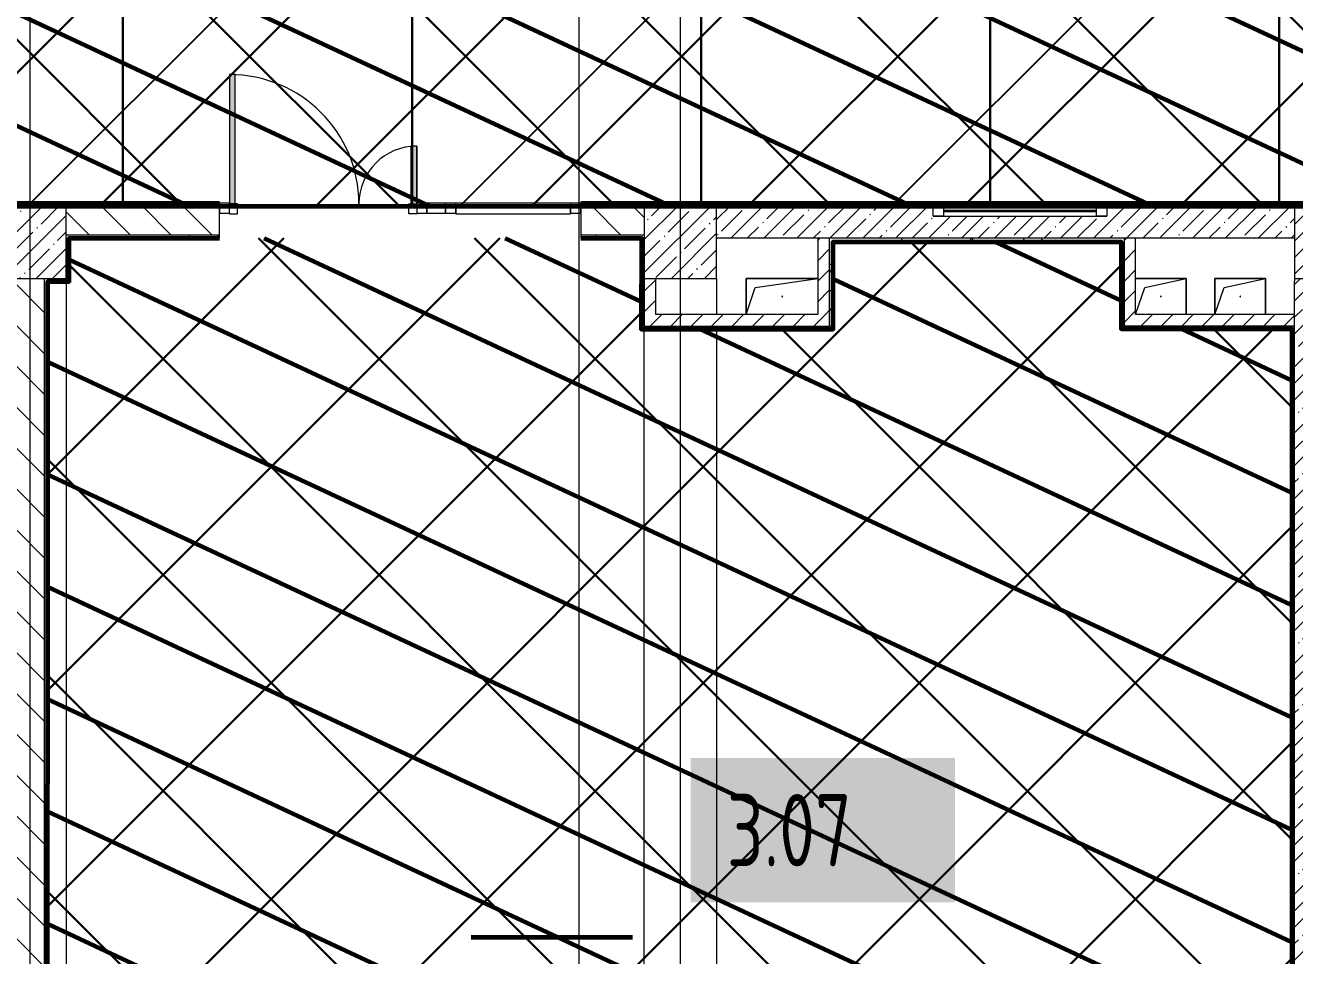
# Model space of a CAD drawing. Header units: millimetres. Extents: x -164500 to 426394, y -51911 to 102118.
# Drawn here: x 345855 to 354637, y 2714 to 9151 of the extents above; entities that cross this region are included whole.
import ezdxf

# ---------------------------------------------------------------- set-up
doc = ezdxf.new("R2010")
doc.units = ezdxf.units.MM
for name, color, linetype, lineweight in [('0) шлифовка', 5, 'Continuous', 60), ('1.4) Плинтус ПЛ-4', 6, 'Continuous', 60), ('5.3) Л-7 Линолеум 4 вып', 230, 'Continuous', 30), ('7.5) НЗ Линолеум Темпо ПЛЮС', 134, 'Continuous', 30), ('A-DETL-GENF', 7, 'Continuous', 9), ('A-FLOR', 7, 'Continuous', 9), ('A-GENM', 7, 'Continuous', 9), ('A-GLAZ', 7, 'Continuous', 9), ('A-GLAZ-1', 7, 'Continuous', 5), ('A-GLAZ-CURT', 7, 'Continuous', 9), ('A-GLAZ-CURT-1', 7, 'Continuous', 5), ('A-GLAZ-CURT-2', 7, 'Continuous', 20), ('A-GLAZ-CWMG', 7, 'Continuous', 9), ('A-GLAZ-CWMG-1', 7, 'Continuous', 20), ('A-WALL', 7, 'Continuous', 5), ('I-WALL', 7, 'Continuous', 5), ('S-COLS', 7, 'Continuous', 9), ('S-COLS-1', 7, 'Continuous', 5), ('Оси', 7, 'Continuous', 9)]:
    doc.layers.add(name, color=color, linetype=linetype, lineweight=lineweight)
for name, color, linetype in [('2) защита вин плитк', 6, 'Continuous'), ('3.2.3) Нал-ой пол 4 вып', 3, 'Continuous'), ('3.2.3) П-13.2', 6, 'Continuous')]:
    doc.layers.add(name, color=color, linetype=linetype)
doc.layers.add('A-AREA-PATT-3', color=7, linetype='Continuous', lineweight=5, true_color=0xe6fae8, transparency=1)
doc.layers.add('A-FLOR-PATT-1', color=7, linetype='Continuous', lineweight=9, true_color=0xeef6ff, transparency=0.5)
for name, color, linetype, lineweight, true_color in [('A-DOOR-1', 7, 'Continuous', 5, 0xc0c0c0), ('A-WALL-1', 9, 'Continuous', 5, 0x808080), ('A-WALL-FNSH-1', 9, 'Continuous', 5, 0x808080)]:
    doc.layers.add(name, color=color, linetype=linetype, lineweight=lineweight, true_color=true_color)
doc.styles.add('СПДС', font='ГОСТ тип А.ttf', dxfattribs={"width": 0.9})
pattern_1 = [(45, (289227.4, 1e-08), (-114.04925, 114.04925), []), (45, (289341.45, 1e-08), (-114.04925, 114.04925), [201.612, -40.322, 6.706, -33.617])]
pattern_2 = [(135, (289227.4, 1e-08), (-141.42136, -141.42136), [])]
pattern_3 = [(45, (289227.4, 1e-08), (-70.71068, 70.71068), [])]
pattern_4 = [(0, (289227.4, 1e-08), (243.84, 60.96), [20.117, -162.763, 20.117, -162.763, -975.36]), (0, (289227.4, 1e-08), (243.84, 60.96), [-365.76, 20.117, -345.643, 20.117, -162.763, -426.72]), (0, (289227.4, 1e-08), (243.84, 60.96), [-914.4, 20.117, -101.803, 20.117, -284.683]), (120, (289318.84, 30.48), (-174.71291, 180.691634), [20.117, -162.763, 20.117, -162.763, -975.36]), (120, (289318.84, 30.48), (-174.71291, 180.691634), [-365.76, 20.117, -345.643, 20.117, -162.763, -426.72]), (120, (289318.84, 30.48), (-174.71291, 180.691634), [-914.4, 20.117, -101.803, 20.117, -284.683]), (240, (289349.32, 152.4), (-69.12709, -241.651634), [20.117, -162.763, 20.117, -162.763, -975.36]), (240, (289349.32, 152.4), (-69.12709, -241.651634), [-365.76, 20.117, -345.643, 20.117, -162.763, -426.72]), (240, (289349.32, 152.4), (-69.12709, -241.651634), [-914.4, 20.117, -101.803, 20.117, -284.683])]
pattern_5 = [(45, (292979.4, 11329), (-747.606, 747.606), [])]
pattern_6 = [(45, (327967.4, 26879), (-747.606, 747.606), [])]

# ---------------------------------------------------------------- blocks, each defined once
blk = doc.blocks.new('BSC_Колонна _Прямоугольная - 500х500-V515-Объем проектирования 3 этажа')
at = {"layer": 'S-COLS-1'}
h = blk.add_hatch(dxfattribs=at)
h.set_pattern_fill('FP_8', color=256, style=0, pattern_type=2)
h.set_pattern_definition([(45, (-61160, -7650), (-114.04925, 114.04925), []), (45, (-61045.95, -7650), (-114.04925, 114.04925), [201.613, -40.323, 6.706, -33.617])])
h.paths.add_polyline_path([(250, -250), (250, 250), (-250, 250), (-250, -250)])
for p, q in [((250, 250), (-250, 250)), ((-250, 250), (-250, -250)), ((250, -250), (250, 250)), ((-250, -250), (250, -250))]:
    blk.add_line(p, q, dxfattribs=at)
blk = doc.blocks.new('BSC_Колонна _Прямоугольная - 500х500-V526-Объем проектирования 3 этажа')
at = {"layer": 'S-COLS-1'}
h = blk.add_hatch(dxfattribs=at)
h.set_pattern_fill('FP_19', color=256, style=0, pattern_type=2)
h.set_pattern_definition([(45, (-65660, -7650), (-114.04925, 114.04925), []), (45, (-65545.95, -7650), (-114.04925, 114.04925), [201.613, -40.323, 6.706, -33.617])])
h.paths.add_polyline_path([(250, -250), (250, 22), (220, 22), (220, 30), (250, 30), (250, 250), (-250, 250), (-250, -250), (-10, -250)])
for p, q in [((220, 250), (-250, 250)), ((-250, 250), (-250, -250)), ((250, -250), (250, 22)), ((-250, -250), (250, -250))]:
    blk.add_line(p, q, dxfattribs=at)
blk = doc.blocks.new('BSC_Колонна _Прямоугольная - 500х500-V534-Объем проектирования 3 этажа')
at = {"layer": 'S-COLS-1'}
h = blk.add_hatch(dxfattribs=at)
h.set_pattern_fill('FP_64', color=256, style=0, pattern_type=2)
h.set_pattern_definition([(45, (-56660, -7650), (-114.04925, 114.04925), []), (45, (-56545.95, -7650), (-114.04925, 114.04925), [201.613, -40.323, 6.706, -33.617])])
h.paths.add_polyline_path([(-99.3, -250), (250, -250), (250, 250), (-250, 250), (-250, -250), (-119.3, -250)])
for p, q in [((250, 250), (-250, 250)), ((-250, 250), (-250, -250)), ((250, -250), (250, 250)), ((-250, -250), (250, -250))]:
    blk.add_line(p, q, dxfattribs=at)
blk = doc.blocks.new('GM_Отверстие прямоугольное _в плите_ - Отверстие-V613-Объем проектирования 3 этажа')
at = {"layer": 'A-GENM'}
for p, q in [((-175, 125), (175, 125)), ((175, 125), (-175, 125)), ((-112.5, 62.5), (175, 125)), ((175, 125), (175, -125)), ((175, -125), (175, 125)), ((-175, -125), (-112.5, 62.5))]:
    blk.add_line(p, q, dxfattribs=at)
for start, end in [(360, 180), (180, 360)]:
    blk.add_arc((0, 0), 2.5, start, end, dxfattribs=at)
blk = doc.blocks.new('GM_Отверстие прямоугольное _в плите_ - Отверстие-V614-Объем проектирования 3 этажа')
at = {"layer": 'A-GENM'}
for p, q in [((-175, -125), (-175, 125)), ((-175, 125), (175, 125)), ((175, 125), (-175, 125)), ((-175, 125), (-175, -125)), ((-112.5, 62.5), (175, 125)), ((175, 125), (175, -125)), ((175, -125), (175, 125)), ((-175, -125), (-112.5, 62.5))]:
    blk.add_line(p, q, dxfattribs=at)
for start, end in [(360, 180), (180, 360)]:
    blk.add_arc((0, 0), 2.5, start, end, dxfattribs=at)
blk = doc.blocks.new('GM_Отверстие прямоугольное _в плите_ - Отверстие-V625-Объем проектирования 3 этажа')
at = {"layer": 'A-GENM'}
for p, q in [((-250, -125), (-250, 125)), ((-250, 125), (245, 125)), ((245, 125), (-250, 125)), ((-250, 125), (-250, -125)), ((-187.5, 62.5), (245, 124.3)), ((-250, -125), (-187.5, 62.5))]:
    blk.add_line(p, q, dxfattribs=at)
for start, end in [(360, 180), (180, 360)]:
    blk.add_arc((0, 0), 2.5, start, end, dxfattribs=at)
blk = doc.blocks.new('Прямоугольный импост - 50 x 70 мм-V710-Объем проектирования 3 этажа')
at = {"layer": 'A-GLAZ-CWMG-1'}
for p, q in [((-70, 35), (0, 35)), ((-70, -35), (-70, 35)), ((0, 35), (0, -35)), ((0, -35), (-70, -35))]:
    blk.add_line(p, q, dxfattribs=at)
blk = doc.blocks.new('Системная панель - Стемалит - 40мм-32257327-Объем проектирования 3 этажа')
at = {"layer": 'A-GLAZ-CURT-2'}
for p, q in [((65, 35), (-65, 35)), ((-65, 35), (-65, -35)), ((65, -35), (65, 35)), ((-65, -35), (65, -35))]:
    blk.add_line(p, q, dxfattribs=at)
blk = doc.blocks.new('Прямоугольный импост - 50 x 70 мм-V711-Объем проектирования 3 этажа')
at = {"layer": 'A-GLAZ-CWMG-1'}
for p, q in [((-35, 35), (35, 35)), ((-35, -35), (-35, 35)), ((35, 35), (35, -35)), ((35, -35), (-35, -35))]:
    blk.add_line(p, q, dxfattribs=at)
blk = doc.blocks.new('Прямоугольный импост - 50 x 70 мм-V712-Объем проектирования 3 этажа')
at = {"layer": 'A-GLAZ-CWMG-1'}
for p, q in [((0, 35), (-70, 35)), ((-70, 35), (-70, -35)), ((0, -35), (0, 35)), ((-70, -35), (0, -35))]:
    blk.add_line(p, q, dxfattribs=at)
blk = doc.blocks.new('Системная панель - Стекло - 40мм-V713-Объем проектирования 3 этажа')
at = {"layer": 'A-GLAZ-CURT-1'}
h = blk.add_hatch(dxfattribs=at)
h.set_pattern_fill('FP_234', color=256, style=0, pattern_type=2)
h.set_pattern_definition([(45, (-60202.5, -7685.7), (-565.685, 565.685), [400, -1200]), (45, (-60602.5, -7885.7), (-565.685, 565.685), [1200, -400]), (45, (-59802.5, -8085.7), (-565.685, 565.685), [400, -1200])])
h.paths.add_polyline_path([(-211, -40), (397.5, -40), (397.5, 0), (-397.5, 0), (-397.5, -40)])
at = {"layer": 'A-GLAZ-CURT-2'}
for p, q in [((397.5, 0), (-397.5, 0)), ((-397.5, 0), (-397.5, -40)), ((397.5, -40), (397.5, 0)), ((-397.5, -40), (397.5, -40))]:
    blk.add_line(p, q, dxfattribs=at)
blk = doc.blocks.new('Прямоугольный импост - 50 x 70 мм-V714-Объем проектирования 3 этажа')
at = {"layer": 'A-GLAZ-CWMG-1'}
for p, q in [((-35, 35), (35, 35)), ((-35, -35), (-35, 35)), ((35, 35), (35, -35)), ((35, -35), (-35, -35))]:
    blk.add_line(p, q, dxfattribs=at)
blk = doc.blocks.new('Прямоугольный импост - 50 x 70 мм-V715-Объем проектирования 3 этажа')
at = {"layer": 'A-GLAZ-CWMG'}
blk.add_line((60400, 7920.7), (59605, 7920.7), dxfattribs=at)
blk = doc.blocks.new('120_Окно_СКБ_1Ст - 120_Окно_СКБ_1Ст 400х1200 EI30-24228621-Объем проектирования 3 этажа')
at = {"layer": 'A-GLAZ'}
for p, q in [((-600, 40), (-600, 110)), ((-600, 110), (-530, 110)), ((-530, 110), (-530, 40)), ((530, 40), (530, 110)), ((530, 110), (600, 110)), ((600, 110), (600, 40)), ((-530, 40), (-600, 40)), ((600, 40), (530, 40))]:
    blk.add_line(p, q, dxfattribs=at)
at = {"layer": 'A-GLAZ-1'}
for p, q in [((600, 110), (-600, 110)), ((-600, 40), (600, 40)), ((530, 80), (-530, 80)), ((530, 70), (-530, 70))]:
    blk.add_line(p, q, dxfattribs=at)

msp = doc.modelspace()

# ---------------------------------------------------------------- hatches: boundary and pattern name
at = {"layer": '0) шлифовка', "true_color": 0x2776bb}
h = msp.add_hatch(dxfattribs=at)
h.set_pattern_fill('ANSI31', color=152, scale=222, angle=110)
h.set_pattern_definition([(155, (327967.4, 26879), (-297.882, -638.811), [])])
h.paths.add_polyline_path([(364707.402, 10900), (362736.402, 10900), (362736.402, 10882.591), (355987.402, 10882.591), (331628.402, 10900), (331627.402, 10210), (327967.402, 10209), (327967.402, 7900), (363306.402, 7900), (363306.402, 8301), (364707.402, 8301)])
h = msp.add_hatch(dxfattribs=at)
h.set_pattern_fill('ANSI31', color=152, scale=222, angle=110)
h.set_pattern_definition([(155, (292979.4, 11329), (-297.8825, -638.811), [])])
h.paths.add_polyline_path([(350116.402, 7679), (349697.402, 7679), (346158.402, 7679), (346158.402, 7379), (346010.115, 7379), (346010.115, 421), (346158.402, 421), (346158.402, 141), (347037.402, 141), (350116.402, 141), (350116.402, 421), (350658.402, 421), (350658.402, 400), (350658.402, 141), (350837.402, 141), (352937.402, 141), (353487.402, 141), (354387.402, 141), (354616.402, 141), (354616.402, 7049), (353436.402, 7049), (353436.402, 7659), (352633.616, 7659), (352633.616, 7652), (351445.402, 7652), (351445.402, 7050), (351445.402, 7049), (350116.402, 7049)])
at = {"layer": '2) защита вин плитк'}
h = msp.add_hatch(dxfattribs=at)
h.set_pattern_fill('ANSI31', color=256, scale=333)
h.set_pattern_definition(pattern_6)
h.paths.add_polyline_path([(364707.402, 10900), (362736.402, 10900), (362736.402, 10882.591), (355987.402, 10882.591), (331628.402, 10900), (331627.402, 10210), (327967.402, 10209), (327967.402, 7900), (363306.402, 7900), (363306.402, 8301), (364707.402, 8301)])
h = msp.add_hatch(dxfattribs=at)
h.set_pattern_fill('ANSI31', color=256, scale=333)
h.set_pattern_definition(pattern_5)
h.paths.add_polyline_path([(350116.402, 7679), (349697.402, 7679), (346158.402, 7679), (346158.402, 7379), (346010.115, 7379), (346010.115, 421), (346158.402, 421), (346158.402, 141), (347037.402, 141), (350116.402, 141), (350116.402, 421), (350658.402, 421), (350658.402, 400), (350658.402, 141), (350837.402, 141), (352937.402, 141), (353487.402, 141), (354387.402, 141), (354616.402, 141), (354616.402, 7049), (353436.402, 7049), (353436.402, 7659), (352633.616, 7659), (352633.616, 7652), (351445.402, 7652), (351445.402, 7050), (351445.402, 7049), (350116.402, 7049)])
at = {"layer": '3.2.3) Нал-ой пол 4 вып'}
h = msp.add_hatch(dxfattribs=at)
h.set_pattern_fill('ANSI31', color=256, scale=333)
h.set_pattern_definition(pattern_5)
h.paths.add_polyline_path([(350116.402, 7679), (349697.402, 7679), (346158.402, 7679), (346158.402, 7379), (346010.115, 7379), (346010.115, 421), (346158.402, 421), (346158.402, 141), (347037.402, 141), (350116.402, 141), (350116.402, 421), (350658.402, 421), (350658.402, 400), (350658.402, 141), (350837.402, 141), (352937.402, 141), (353487.402, 141), (354387.402, 141), (354616.402, 141), (354616.402, 7049), (353436.402, 7049), (353436.402, 7659), (352633.616, 7659), (352633.616, 7652), (351445.402, 7652), (351445.402, 7050), (351445.402, 7049), (350116.402, 7049)])
at = {"layer": '3.2.3) П-13.2'}
h = msp.add_hatch(dxfattribs=at)
h.set_pattern_fill('ANSI32', color=256, scale=222)
h.set_pattern_definition([(45, (327967.4, 26879), (-1495.21, 1495.21), []), (45, (328964.2, 26879), (-1495.21, 1495.21), [])])
h.paths.add_polyline_path([(364707.402, 10900), (362736.402, 10900), (362736.402, 10882.591), (355987.402, 10882.591), (331628.402, 10900), (331627.402, 10210), (327967.402, 10209), (327967.402, 7900), (363306.402, 7900), (363306.402, 8301), (364707.402, 8301)])
at = {"layer": '5.3) Л-7 Линолеум 4 вып'}
h = msp.add_hatch(dxfattribs=at)
h.set_pattern_fill('ANSI37', color=256, scale=333)
h.set_pattern_definition([(45, (327967.4, 26879), (-747.606, 747.606), []), (135, (327967.4, 26879), (-747.606, -747.606), [])])
h.paths.add_polyline_path([(364707.402, 10900), (362736.402, 10900), (362736.402, 10882.591), (355987.402, 10882.591), (331628.402, 10900), (331627.402, 10210), (327967.402, 10209), (327967.402, 7900), (363306.402, 7900), (363306.402, 8301), (364707.402, 8301)])
h = msp.add_hatch(dxfattribs=at)
h.set_pattern_fill('ANSI37', color=256, scale=333)
h.set_pattern_definition([(45, (292979.4, 11329), (-747.606, 747.606), []), (135, (292979.4, 11329), (-747.606, -747.606), [])])
h.paths.add_polyline_path([(350116.402, 7679), (349697.402, 7679), (346158.402, 7679), (346158.402, 7379), (346010.115, 7379), (346010.115, 421), (346158.402, 421), (346158.402, 141), (347037.402, 141), (350116.402, 141), (350116.402, 421), (350658.402, 421), (350658.402, 400), (350658.402, 141), (350837.402, 141), (352937.402, 141), (353487.402, 141), (354387.402, 141), (354616.402, 141), (354616.402, 7049), (353436.402, 7049), (353436.402, 7659), (352633.616, 7659), (352633.616, 7652), (351445.402, 7652), (351445.402, 7050), (351445.402, 7049), (350116.402, 7049)])
at = {"layer": '7.5) НЗ Линолеум Темпо ПЛЮС'}
h = msp.add_hatch(dxfattribs=at)
h.set_pattern_fill('ANSI31', color=256, scale=333)
h.set_pattern_definition(pattern_6)
h.paths.add_polyline_path([(364707.402, 10900), (362736.402, 10900), (362736.402, 10882.591), (355987.402, 10882.591), (331628.402, 10900), (331627.402, 10210), (327967.402, 10209), (327967.402, 7900), (363306.402, 7900), (363306.402, 8301), (364707.402, 8301)])
at = {"layer": 'A-AREA-PATT-3'}
msp.add_hatch(color=256, dxfattribs=at).paths.add_polyline_path([(351441.402, 7050), (351445.402, 7051.535), (351445.402, 7652), (352633.616, 7652), (352633.616, 7656), (351441.402, 7656), (351441.402, 7150)])
at = {"layer": 'A-FLOR-PATT-1'}
h = msp.add_hatch(color=256, dxfattribs=at)
h.paths.add_polyline_path([(338952.402, 7915), (338952.402, 8315), (338912.402, 8315), (338912.402, 7915)])
h.paths.add_polyline_path([(337657.402, 7915), (337697.402, 7915), (337697.402, 8810), (337657.402, 8810), (337657.402, 7920)])
h.paths.add_polyline_path([(330182.402, 7915), (330222.402, 7915), (330222.402, 8315), (330182.402, 8315), (330182.402, 8217.482)])
h.paths.add_polyline_path([(328967.402, 7915), (328967.402, 8810), (328927.402, 8810), (328927.402, 7915)])
h.paths.add_polyline_path([(348562.402, 7915.723), (348562.402, 8315.723), (348522.402, 8315.723), (348522.402, 7915.723)])
h.paths.add_polyline_path([(347307.402, 7915.723), (347307.402, 8810.723), (347267.402, 8810.723), (347267.402, 7915.723), (347279.164, 7915.723)])
h.paths.add_polyline_path([(364397.402, 9249), (364687.402, 9249), (364687.402, 9289), (364397.402, 9289)])
h.paths.add_polyline_path([(364488.96, 10509), (364687.402, 10509), (364687.402, 10549), (363897.402, 10549), (363897.402, 10509), (364299.482, 10509)])
h.paths.add_polyline_path([(362657.402, 10732), (362657.402, 11669), (362654.441, 11669), (362654.441, 10732)])
h.paths.add_polyline_path([(359371.402, 10870), (359371.402, 11669), (359326.402, 11669), (359326.402, 10870)])
h.paths.add_polyline_path([(350607.902, 10900), (351166.402, 10900), (351166.402, 11350), (350607.402, 11349), (350607.402, 10900)])
h.paths.add_polyline_path([(361307.402, 11277), (361307.402, 11327.318), (361295.402, 11327.494), (361295.402, 11669), (361262.402, 11669), (361262.402, 11277), (361295.402, 11277)])
h.paths.add_polyline_path([(358056.402, 11380), (358056.402, 11669), (358011.402, 11669), (358011.402, 11380), (358024.717, 11380)])
at = {"layer": 'I-WALL'}
h = msp.add_hatch(dxfattribs=at)
h.set_pattern_fill('FP_191', color=256, style=0, pattern_type=2)
h.set_pattern_definition(pattern_4)
h.paths.add_polyline_path([(327987.402, 7900), (328857.402, 7900), (328857.402, 7920), (327988.402, 7920), (327987.748, 7906.92)])
h.paths.add_polyline_path([(341137.402, 7900), (347197.402, 7900), (347197.402, 7920), (340087.337, 7920), (340087.402, 7900), (341117.402, 7900)])
h.paths.add_polyline_path([(363307.402, 7900), (363327.402, 7900), (363306.402, 7920), (362932.402, 7919.792), (362932.402, 7908), (362987.402, 7908), (362987.402, 7900)])
h.paths.add_polyline_path([(363327.402, 7900), (363327.402, 7920), (363307.402, 7920), (363322.958, 7904.444)])
h.paths.add_polyline_path([(336719.877, 7900), (337587.337, 7900), (337587.337, 7920), (331357.402, 7920), (331357.402, 7900), (336637.402, 7900)])
h.paths.add_polyline_path([(361477.402, 7900), (361479.641, 7908), (361532.402, 7908), (361532.402, 7920), (360887.402, 7920), (360887.402, 7908), (360917.402, 7908), (360917.402, 7900), (361307.402, 7900)])
h.paths.add_polyline_path([(349697.402, 7900), (355107.402, 7900), (355107.402, 7908), (355137.402, 7908), (355137.402, 7920), (349697.402, 7920)])
h.paths.add_polyline_path([(359907.402, 7900), (359907.402, 7908), (359937.402, 7908), (359937.402, 7920), (358587.402, 7920), (358587.402, 7908), (358617.402, 7908), (358617.402, 7900), (359667.402, 7900)])
h.paths.add_polyline_path([(357457.402, 7900), (357457.402, 7908), (357487.402, 7908), (357487.402, 7920), (356087.402, 7920), (356087.402, 7908), (356117.402, 7908), (356117.402, 7900), (357387.621, 7900)])
h = msp.add_hatch(dxfattribs=at)
h.set_pattern_fill('FP_23', color=256, style=0, pattern_type=2)
h.set_pattern_definition(pattern_2)
h.paths.add_polyline_path([(350117.402, 7700), (350137.402, 7700), (350137.402, 7900), (349697.402, 7900), (349697.402, 7700), (349773.189, 7700)])
h.paths.add_polyline_path([(346157.402, 7700), (347197.402, 7700), (347197.402, 7900), (346137.402, 7900), (346137.402, 7700)])
h = msp.add_hatch(dxfattribs=at)
h.set_pattern_fill('FP_1', color=256, style=0, pattern_type=2)
h.set_pattern_definition(pattern_1)
h.paths.add_polyline_path([(353437.402, 7680), (354637.402, 7680), (354637.402, 7900), (353337.402, 7900), (353337.402, 7830), (352137.402, 7830), (352137.402, 7900), (350637.402, 7900), (350637.402, 7680), (353329.819, 7680)])
h = msp.add_hatch(dxfattribs=at)
h.set_pattern_fill('FP_191', color=256, style=0, pattern_type=2)
h.set_pattern_definition(pattern_4)
h.paths.add_polyline_path([(346137.402, 7380), (346157.402, 7380), (346156.45, 7680), (346137.402, 7700), (346137.402, 7400)])
h.paths.add_polyline_path([(346157.402, 7680), (346157.402, 7700), (346137.402, 7700), (346140.628, 7696.774)])
h = msp.add_hatch(dxfattribs=at)
h.set_pattern_fill('FP_191', color=256, style=0, pattern_type=2)
h.set_pattern_definition(pattern_4)
h.paths.add_polyline_path([(347194.498, 7680), (347197.402, 7680), (347197.402, 7700), (346157.402, 7700), (346157.402, 7680), (347126.735, 7680)])
h.paths.add_polyline_path([(349773.189, 7680), (350116.402, 7680), (350117.402, 7700), (349697.402, 7700), (349697.402, 7680)])
h = msp.add_hatch(dxfattribs=at)
h.set_pattern_fill('FP_191', color=256, style=0, pattern_type=2)
h.set_pattern_definition(pattern_4)
h.paths.add_polyline_path([(350137.402, 7070), (350137.402, 7700), (350117.402, 7700), (350117.402, 7070)])
h = msp.add_hatch(dxfattribs=at)
h.set_pattern_fill('FP_22', color=256, style=0, pattern_type=2)
h.set_pattern_definition(pattern_3)
h.paths.add_polyline_path([(351417.402, 7150), (351417.402, 7680), (351337.402, 7680), (351337.402, 7150), (351342.402, 7150)])
h = msp.add_hatch(dxfattribs=at)
h.set_pattern_fill('FP_191', color=256, style=0, pattern_type=2)
h.set_pattern_definition(pattern_4)
h.paths.add_polyline_path([(353436.402, 7660), (353437.402, 7680), (351417.402, 7680), (351417.402, 7660), (353333.234, 7660)])
h = msp.add_hatch(dxfattribs=at)
h.set_pattern_fill('FP_191', color=256, style=0, pattern_type=2)
h.set_pattern_definition(pattern_4)
h.paths.add_polyline_path([(351437.402, 7050), (351437.402, 7660), (351417.402, 7660), (351417.402, 7050)])
h = msp.add_hatch(dxfattribs=at)
h.set_pattern_fill('FP_191', color=256, style=0, pattern_type=2)
h.set_pattern_definition(pattern_4)
h.paths.add_polyline_path([(353457.402, 7070), (353457.402, 7680), (353437.402, 7680), (353437.402, 7070)])
h = msp.add_hatch(dxfattribs=at)
h.set_pattern_fill('FP_22', color=256, style=0, pattern_type=2)
h.set_pattern_definition(pattern_3)
h.paths.add_polyline_path([(353457.402, 7070), (353537.402, 7070), (353537.402, 7680), (353457.402, 7680), (353457.402, 7150)])
h = msp.add_hatch(dxfattribs=at)
h.set_pattern_fill('FP_23', color=256, style=0, pattern_type=2)
h.set_pattern_definition(pattern_2)
h.paths.add_polyline_path([(345788.175, 400), (345988.115, 400), (345988.058, 7400), (345788.115, 7400), (345788.115, 400)])
h = msp.add_hatch(dxfattribs=at)
h.set_pattern_fill('FP_191', color=256, style=0, pattern_type=2)
h.set_pattern_definition(pattern_4)
h.paths.add_polyline_path([(346135.968, 7380), (346137.402, 7380), (346137.402, 7400), (345988.115, 7400), (345988.542, 7380), (346008.115, 7380)])
h = msp.add_hatch(dxfattribs=at)
h.set_pattern_fill('FP_191', color=256, style=0, pattern_type=2)
h.set_pattern_definition(pattern_4)
h.paths.add_polyline_path([(346008.115, 400), (346008.115, 7379), (345988.115, 7380), (345988.115, 400)])
h = msp.add_hatch(dxfattribs=at)
h.set_pattern_fill('FP_22', color=256, style=0, pattern_type=2)
h.set_pattern_definition(pattern_3)
h.paths.add_polyline_path([(350155.259, 7150), (350217.402, 7150), (350217.402, 7400), (350137.402, 7400), (350137.402, 7150)])
h = msp.add_hatch(dxfattribs=at)
h.set_pattern_fill('FP_1', color=256, style=0, pattern_type=2)
h.set_pattern_definition(pattern_1)
h.paths.add_polyline_path([(354637.402, 400), (354857.402, 400), (354857.402, 7400), (354637.402, 7400), (354637.402, 797.231)])
h = msp.add_hatch(dxfattribs=at)
h.set_pattern_fill('FP_22', color=256, style=0, pattern_type=2)
h.set_pattern_definition(pattern_3)
h.paths.add_polyline_path([(351342.402, 7070), (351417.402, 7070), (351417.402, 7150), (350137.402, 7150), (350137.402, 7070), (350860.965, 7070)])
h = msp.add_hatch(dxfattribs=at)
h.set_pattern_fill('FP_22', color=256, style=0, pattern_type=2)
h.set_pattern_definition(pattern_3)
h.paths.add_polyline_path([(354637.402, 7070), (354637.402, 7150), (353537.402, 7150), (353537.402, 7070), (354617.402, 7070)])
h = msp.add_hatch(dxfattribs=at)
h.set_pattern_fill('FP_191', color=256, style=0, pattern_type=2)
h.set_pattern_definition(pattern_4)
h.paths.add_polyline_path([(350860.965, 7050), (351417.402, 7050), (351417.402, 7070), (350117.402, 7070), (350117.402, 7050), (350842.402, 7050)])
h = msp.add_hatch(dxfattribs=at)
h.set_pattern_fill('FP_191', color=256, style=0, pattern_type=2)
h.set_pattern_definition(pattern_4)
h.paths.add_polyline_path([(353537.402, 7050), (354617.402, 7050), (354617.341, 7070), (353437.402, 7070), (353437.402, 7050), (353457.402, 7050)])
h = msp.add_hatch(dxfattribs=at)
h.set_pattern_fill('FP_191', color=256, style=0, pattern_type=2)
h.set_pattern_definition(pattern_4)
h.paths.add_polyline_path([(354637.402, 140), (354637.402, 7070), (354617.402, 7049), (354617.402, 141)])
h.paths.add_polyline_path([(354617.402, 7050), (354637.402, 7070), (354617.402, 7070), (354617.402, 7053.868)])

# ---------------------------------------------------------------- linework, layer by layer
msp.add_lwpolyline([(291112.402, 7900), (362932.402, 7900)])
at = {"layer": '0) шлифовка'}
msp.add_lwpolyline([(364707.402, 10900), (327967.402, 10900), (327967.402, 7900), (364707.402, 7900)], close=True, dxfattribs=at)
msp.add_lwpolyline([(348939.95, 2840.681), (350054.897, 2840.681)], dxfattribs=at)
at = {"layer": '1.4) Плинтус ПЛ-4'}
for points in [[(340087.402, 7921), (347197.402, 7921)], [(349697.402, 7921), (355137.402, 7921)], [(347037.402, 141), (346158.402, 141), (346158.402, 420), (346008.115, 420), (346009.115, 7379), (346158.402, 7379), (346158.402, 7679), (347197.402, 7679)], [(349697.402, 7679), (350117.402, 7679), (350116.402, 7049), (351445.402, 7049), (351445.402, 7652), (353436.402, 7652), (353436.402, 7050), (354617.402, 7050), (354617.402, 140), (354387.402, 140)]]:
    msp.add_lwpolyline(points, dxfattribs=at)
at = {"layer": '7.5) НЗ Линолеум Темпо ПЛЮС'}
for points in [[(346530.21, 10878), (346530.21, 7920)], [(348530.21, 10878), (348530.21, 7920)], [(350530.21, 10878), (350530.21, 7920)], [(352530.21, 10877.941), (352530.21, 7919.941)], [(354530.21, 10877.941), (354530.21, 7919.941)]]:
    msp.add_lwpolyline(points, dxfattribs=at)
at = {"layer": 'A-DETL-GENF'}
for p, q in [((347307.402, 8810.723), (347267.402, 8810.723)), ((347267.402, 8810.723), (347267.402, 7920.723)), ((347307.402, 7915.723), (347307.402, 8810.723)), ((348562.402, 8315.723), (348522.402, 8315.723)), ((348522.402, 8315.723), (348522.402, 7915.723)), ((348562.402, 7920.723), (348562.402, 8315.723)), ((347267.402, 7915.723), (347307.402, 7915.723)), ((347322.402, 7915.723), (347267.402, 7915.723)), ((347322.402, 7845.723), (347322.402, 7915.723)), ((348507.402, 7845.723), (348507.402, 7915.723)), ((348507.402, 7915.723), (348562.402, 7915.723)), ((348522.402, 7915.723), (348562.402, 7915.723)), ((347267.402, 7850.723), (347267.402, 7845.723)), ((347267.402, 7845.723), (347322.402, 7845.723)), ((348562.402, 7845.723), (348507.402, 7845.723)), ((348562.402, 7850.723), (348562.402, 7845.723))]:
    msp.add_line(p, q, dxfattribs=at)
at = {"layer": 'A-DOOR-1'}
for p, q in [((347267.402, 8810.723), (347267.402, 7920.723)), ((348562.402, 8315.723), (348562.402, 7920.723))]:
    msp.add_line(p, q, dxfattribs=at)
for centre, radius, start, end in [((347267.402, 7915.723), 895, 0, 90), ((348562.402, 7915.723), 400, 90, 180)]:
    msp.add_arc(centre, radius, start, end, dxfattribs=at)
at = {"layer": 'A-FLOR'}
for p, q in [((347197.402, 7700), (347197.402, 7850.723)), ((347267.402, 7900), (348562.402, 7900)), ((349697.402, 7850.723), (349697.402, 7680)), ((349697.402, 7680), (350116.402, 7680)), ((350117.402, 7680), (350117.402, 7050)), ((352633.616, 7660), (353436.402, 7660)), ((353437.402, 7660), (353437.402, 7050)), ((346137.402, 7380), (346137.402, 420)), ((350217.402, 7400), (350637.402, 7400)), ((350637.402, 7400), (350637.402, 7150)), ((350117.402, 7050), (351437.402, 7050)), ((350137.402, 420), (350137.402, 7050)), ((350637.402, 7050), (350637.402, 420)), ((353437.402, 7050), (354617.402, 7050)), ((354617.402, 7049), (354617.402, 141))]:
    msp.add_line(p, q, dxfattribs=at)
at = {"layer": 'A-WALL'}
for p, q in [((354507.402, 7920), (354507.402, 7921)), ((352137.402, 7900), (350637.402, 7900)), ((354637.402, 7900), (353337.402, 7900)), ((347197.402, 7700), (346137.402, 7700)), ((346157.402, 7680), (346157.402, 7380)), ((346158.402, 7679), (346157.402, 7679)), ((350137.402, 7700), (349697.402, 7700)), ((350116.402, 7680), (350117.402, 7680)), ((350116.402, 7680), (350116.402, 7679)), ((350637.402, 7680), (354637.402, 7680)), ((351417.402, 7680), (351417.402, 7070)), ((353436.402, 7660), (353437.402, 7660)), ((353436.402, 7659), (353436.402, 7660)), ((346137.402, 7380), (346008.115, 7380)), ((346008.115, 7380), (346008.115, 420)), ((350137.402, 7400), (350137.402, 7070)), ((354637.402, 400), (354637.402, 7380)), ((350117.402, 7050), (350117.402, 7050)), ((354617.402, 7050), (354617.402, 7049))]:
    msp.add_line(p, q, dxfattribs=at)
at = {"layer": 'A-WALL-1'}
for p, q in [((347197.402, 7680), (347197.402, 7920)), ((349697.402, 7920), (349697.402, 7850.723)), ((355137.402, 7920), (349697.402, 7920)), ((347197.402, 7900), (346137.402, 7900)), ((350137.402, 7900), (349697.402, 7900)), ((346157.402, 7680), (347197.402, 7680)), ((351337.402, 7680), (351337.402, 7150)), ((353457.402, 7680), (353457.402, 7070)), ((353537.402, 7150), (353537.402, 7680)), ((345988.115, 400), (345988.115, 7400)), ((350217.402, 7150), (350217.402, 7400)), ((354637.402, 7400), (354637.402, 7380)), ((351337.402, 7150), (350217.402, 7150)), ((354637.402, 7150), (353537.402, 7150)), ((350137.402, 7070), (351417.402, 7070)), ((354637.402, 7070), (353457.402, 7070))]:
    msp.add_line(p, q, dxfattribs=at)
at = {"layer": 'A-WALL-FNSH-1'}
for p, q in [((347197.402, 7921), (340087.402, 7921)), ((340087.402, 7920), (347197.402, 7920)), ((347197.402, 7920), (347197.402, 7921)), ((355137.402, 7921), (349697.402, 7921)), ((349697.402, 7921), (349697.402, 7920)), ((346158.402, 7679), (347197.402, 7679)), ((346158.402, 7379), (346158.402, 7679)), ((347197.402, 7679), (347197.402, 7680)), ((349697.402, 7680), (349697.402, 7679)), ((349697.402, 7679), (350116.402, 7679)), ((350116.402, 7679), (350116.402, 7049)), ((352633.616, 7659), (353436.402, 7659)), ((353436.402, 7659), (353436.402, 7049)), ((346158.402, 7379), (346008.115, 7379)), ((346009.115, 7379), (346009.115, 1162.33)), ((346157.402, 7380), (346137.402, 7380)), ((350116.402, 7049), (351445.402, 7049)), ((351445.402, 7049), (351445.402, 7050)), ((353436.402, 7049), (354616.402, 7049)), ((354616.402, 7049), (354616.402, 141))]:
    msp.add_line(p, q, dxfattribs=at)
at = {"layer": 'I-WALL'}
for p, q in [((351437.402, 7660), (352633.616, 7660)), ((351437.402, 7050), (351437.402, 7660)), ((352633.616, 7652), (351445.402, 7652)), ((351445.402, 7652), (351445.402, 7050)), ((352633.616, 7659), (352633.616, 7652))]:
    msp.add_line(p, q, dxfattribs=at)
at = {"layer": 'Оси'}
for points in [[(345887.402, -1906.259), (345887.402, 3093.741), (345887.402, 22398.071), (345887.402, 27398.071)], [(349687.402, -1906.259), (349687.402, 3093.741), (349687.402, 22398.071), (349687.402, 27398.071)], [(350824.291, -1906.259), (350824.291, -1316.349), (350387.402, -636.259), (350387.402, 4363.741), (350387.402, 22398.071), (350387.402, 27398.071)]]:
    msp.add_lwpolyline(points, dxfattribs=at)

# ---------------------------------------------------------------- block references
at = {"layer": 'A-GENM'}
for name, p in [('GM_Отверстие прямоугольное _в плите_ - Отверстие-V625-Объем проектирования 3 этажа', (351092.402, 7275)), ('GM_Отверстие прямоугольное _в плите_ - Отверстие-V613-Объем проектирования 3 этажа', (353712.402, 7275)), ('GM_Отверстие прямоугольное _в плите_ - Отверстие-V614-Объем проектирования 3 этажа', (354261.402, 7275))]:
    msp.add_blockref(name, p, dxfattribs=at)
at = {"layer": 'A-GLAZ', "color": 3}
msp.add_blockref('120_Окно_СКБ_1Ст - 120_Окно_СКБ_1Ст 400х1200 EI30-24228621-Объем проектирования 3 этажа', (352737.402, 7790), dxfattribs=at)
at = {"layer": 'A-GLAZ-CURT'}
for name, p in [('Системная панель - Стемалит - 40мм-32257327-Объем проектирования 3 этажа', (348697.402, 7885.723)), ('Системная панель - Стекло - 40мм-V713-Объем проектирования 3 этажа', (349229.902, 7885.723))]:
    msp.add_blockref(name, p, dxfattribs=at)
at = {"layer": 'A-GLAZ-CWMG', "rotation": 180}
msp.add_blockref('Прямоугольный импост - 50 x 70 мм-V712-Объем проектирования 3 этажа', (347197.402, 7885.723), dxfattribs=at)
at = {"layer": 'A-GLAZ-CWMG', "extrusion": (0, 0, -1), "rotation": 180}
for name, p in [('Прямоугольный импост - 50 x 70 мм-V711-Объем проектирования 3 этажа', (-348597.402, 7885.723)), ('Прямоугольный импост - 50 x 70 мм-V714-Объем проектирования 3 этажа', (-348797.402, 7885.723)), ('Прямоугольный импост - 50 x 70 мм-V710-Объем проектирования 3 этажа', (-349697.402, 7885.723))]:
    msp.add_blockref(name, p, dxfattribs=at)
at = {"layer": 'A-GLAZ-CWMG'}
msp.add_blockref('Прямоугольный импост - 50 x 70 мм-V715-Объем проектирования 3 этажа', (289227.402, 0), dxfattribs=at)
at = {"layer": 'S-COLS'}
for name, p in [('BSC_Колонна _Прямоугольная - 500х500-V534-Объем проектирования 3 этажа', (345887.402, 7650)), ('BSC_Колонна _Прямоугольная - 500х500-V515-Объем проектирования 3 этажа', (350387.402, 7650)), ('BSC_Колонна _Прямоугольная - 500х500-V526-Объем проектирования 3 этажа', (354887.402, 7650))]:
    msp.add_blockref(name, p, dxfattribs=at)

# ---------------------------------------------------------------- texts
at = {"insert": (350708.734, 3832.108), "char_height": 500, "width": 1327.5945, "attachment_point": 1, "style": 'СПДС', "bg_fill": 1, "box_fill_scale": 1.5, "bg_fill_color": 7, "bg_fill_true_color": 16777215, "bg_fill_transparency": 0}
msp.add_mtext('3.07', dxfattribs=at)

doc.saveas('drawing.dxf')
